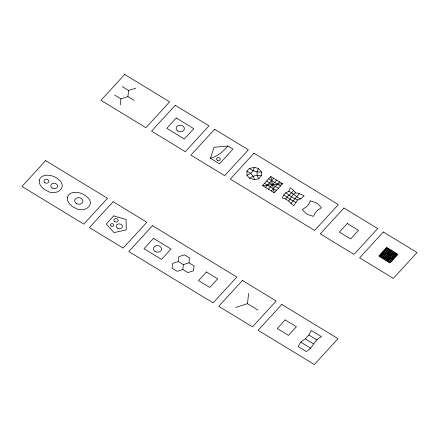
<?xml version="1.0" encoding="UTF-8"?>
<svg xmlns="http://www.w3.org/2000/svg" width="439" height="439" viewBox="0 0 439 439"><rect width="100%" height="100%" fill="white"/><g stroke="black" fill="none" stroke-linecap="round" stroke-linejoin="round"><path stroke-width="0.66" d="M120.226 104.998L120.912 98.874L114.584 95.022M134.246 100.454L127.919 96.602L128.605 90.478L122.283 86.626M178.311 261.545L178.86 256.645L184.468 254.829L189.527 257.912L188.979 262.807L194.038 265.891L193.489 270.792L187.881 272.603L182.822 269.524L177.213 271.34L172.148 268.256L172.697 263.362L178.311 261.545L183.37 264.624L188.979 262.807M182.822 269.524L183.37 264.624M258.011 310.082L247.47 303.662L248.611 293.455M210.358 158.281L214.133 147.29L227.918 146.017L232.977 149.101L219.467 163.829L210.358 158.281C217.453 156.449 223.308 151.548 227.918 146.017M254.373 167.336L253.04 170.744L250.625 173.378L246.992 175.386L249.511 178.19L254.62 179.688L258.593 178.788L261.66 175.435L261.595 172.077L258.384 168.51L254.373 167.336L249.319 168.483L246.905 171.111L246.992 175.386M258.384 168.51L257.051 171.923L257.117 175.282L258.593 178.788M288.829 191.344L290.25 187.832L293.592 190.356L295.749 192.781L299.299 193.687L304.194 195.827L300.715 198.823L297.494 199.975L293.784 205.726C289.894 203.065 287.452 198.269 282.145 198.06L283.77 194.971L285.745 192.82L288.829 191.344C293.312 192.968 296.078 197.314 300.715 198.823M300.704 342.124L298.163 346.612L306.257 351.546C312.837 348.111 314.346 339.682 321.491 336.658L311.372 330.49L308.826 334.984L305.275 338.864L300.704 342.124L310.828 348.286M293.592 190.356C291.37 193.659 287.869 195.585 285.674 198.988M290.887 203.542C293.439 199.975 296.627 197.193 299.299 193.687M262.445 185.576L270.742 176.527L282.551 183.721L274.254 192.765L262.445 185.576L282.551 183.721M265.397 187.371L273.695 178.327M268.35 189.171L276.647 180.127M271.302 190.965L279.599 181.922M288.791 200.886C291.15 198.198 291.984 194.225 295.749 192.781M379.883 256.755L387.78 248.139M381.008 257.441L388.905 248.825M382.133 258.121L390.03 249.511M383.252 258.807L391.154 250.192M384.377 259.493L392.279 250.878M385.502 260.179L393.404 251.563M386.627 260.859L394.529 252.249M387.752 261.545L395.654 252.935M388.877 262.231L396.779 253.616M249.511 178.19L253.144 176.182L257.117 175.282L261.66 175.435M128.605 90.478L135.618 88.212M120.912 98.874L127.919 96.602M235.781 307.443L247.47 303.662M261.595 172.077L257.051 171.923L253.04 170.744L249.319 168.483M385.87 248.315L397.114 255.163M385.08 249.176L396.324 256.025M268.668 178.788L280.477 185.982M384.29 250.038L395.534 256.886M383.499 250.899L394.743 257.748M266.594 181.049L278.403 188.243M382.709 251.761L393.953 258.609M285.745 192.82L291.227 196.71L297.494 199.975M381.919 252.623L393.163 259.471M246.905 171.111L250.625 173.378L253.144 176.182L254.62 179.688M381.129 253.484L392.373 260.332M264.519 183.315L276.329 190.504M283.77 194.971L290.184 199.361L296.067 202.461M380.339 254.346L391.583 261.194M379.548 255.207L390.792 262.056M308.826 334.984L316.925 339.918M305.275 338.864L313.369 343.792M270.742 176.527L274.254 192.765M39.225 180.303C38.714 183.623 40.931 186.646 43.39 188.622A15.886 12.621 7.4 0 0 47.072 190.866C56.049 196.787 69.06 187.107 57.948 179.008A15.886 12.621 7.4 0 0 54.266 176.763C49.514 174.431 40.953 174.003 39.225 180.303M67.337 197.424C66.827 200.744 69.044 203.767 71.502 205.743A15.886 12.621 7.4 0 0 75.19 207.987C84.162 213.908 97.173 204.228 86.066 196.129A15.886 12.621 7.4 0 0 82.378 193.884C77.626 191.552 69.066 191.124 67.337 197.424M310.186 200.886L308.622 204.13A18.515 14.707 7.4 0 1 305.659 207.362L302.284 209.502L305.577 213.074A13.856 11.008 7.4 0 0 308.387 214.792L313.534 216.35L315.092 213.102A18.515 14.707 7.4 0 1 318.055 209.875L321.43 207.735L318.143 204.157A13.856 11.008 7.4 0 0 315.328 202.445L310.186 200.886M45.651 160.619L21.95 186.465L83.8 224.131L107.506 198.285L45.651 160.619M124.66 74.476L100.959 100.322L145.94 127.716L169.646 101.87L124.66 74.476M175.265 105.294L151.565 131.14L185.302 151.685L209.002 125.839L175.265 105.294M176.253 117.981L166.771 128.32L184.314 138.998L193.797 128.665L176.253 117.981M113.125 201.71L89.424 227.556L123.161 248.101L146.862 222.255L113.125 201.71M113.723 215.9L106.293 224L114.052 232.632L126.284 229.86L126.075 219.522L113.723 215.9M214.627 129.264L190.927 155.11L224.664 175.655L248.364 149.809L214.627 129.264M152.487 225.679L128.786 251.525L213.129 302.888L236.83 277.042L152.487 225.679M153.474 238.366L143.992 248.699L161.536 259.383L171.018 249.05L153.474 238.366M253.989 153.233L230.283 179.079L314.626 230.442L338.332 204.596L253.989 153.233M206.44 271.96L198.538 280.576L209.782 287.424L217.684 278.809L206.44 271.96M242.454 280.466L218.748 306.312L252.485 326.857L276.191 301.011L242.454 280.466M343.951 208.02L320.25 233.866L353.988 254.411L377.688 228.565L343.951 208.02M347.298 223.484L339.396 232.099L350.64 238.948L358.542 230.332L347.298 223.484M281.811 304.436L258.11 330.282L314.34 364.524L338.041 338.678L281.811 304.436M285.158 319.899L277.256 328.515L288.5 335.363L296.402 326.748L285.158 319.899M383.313 231.99L359.612 257.836L393.349 278.381L417.05 252.535L383.313 231.99M386.66 247.453L378.758 256.069L390.002 262.917L397.904 254.302L386.66 247.453M217.272 160.18A1.86 1.476 7.4 0 0 220.219 159.291A1.86 1.476 7.4 0 0 217.634 157.645A1.86 1.476 7.4 0 0 217.272 160.18M177.762 130.976A4.138 3.287 7.4 0 0 184.369 129.126A4.138 3.287 7.4 0 0 178.722 125.367A4.138 3.287 7.4 0 0 177.762 130.976M154.978 251.36A4.138 3.287 7.4 0 0 161.59 249.511A4.138 3.287 7.4 0 0 155.944 245.752A4.138 3.287 7.4 0 0 154.978 251.36M111.127 226.036A1.696 1.344 7.4 0 0 113.816 225.24A1.696 1.344 7.4 0 0 111.473 223.731A1.696 1.344 7.4 0 0 111.127 226.036M114.76 221.635A2.157 1.712 7.4 0 0 118.173 220.619A2.157 1.712 7.4 0 0 115.194 218.699A2.157 1.712 7.4 0 0 114.76 221.635M117.383 228.159A3.084 2.447 7.4 0 0 122.333 226.831A3.084 2.447 7.4 0 0 118.168 223.989A3.084 2.447 7.4 0 0 117.383 228.159M44.899 182.712A2.48 1.97 7.4 0 0 48.861 181.603A2.48 1.97 7.4 0 0 45.475 179.348A2.48 1.97 7.4 0 0 44.899 182.712M52.087 187.996A3.413 2.711 7.4 0 0 57.542 186.471A3.413 2.711 7.4 0 0 52.883 183.37A3.413 2.711 7.4 0 0 52.087 187.996M76.337 203.471A4.138 3.287 7.4 0 0 82.883 201.501A4.138 3.287 7.4 0 0 77.138 197.835A4.138 3.287 7.4 0 0 76.337 203.471"/></g></svg>
